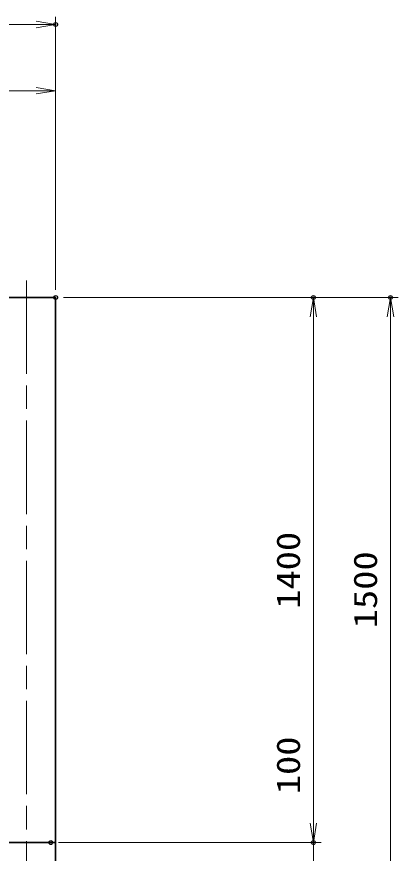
# Model space of a CAD drawing. Units: millimetres at full size. Extents: x -5940 to 5940, y -4200 to 4200.
# Drawn here: x 945 to 1925, y -1234 to 915 of the extents above; entities that cross this region are included whole.
import ezdxf
from ezdxf.enums import TextEntityAlignment as Align

# ---------------------------------------------------------------- set-up
doc = ezdxf.new("R2010")
doc.units = ezdxf.units.MM
doc.header["$LTSCALE"] = 20
doc.header["$PDMODE"] = 32
doc.header["$PDSIZE"] = 10
doc.linetypes.add('DASHED', pattern=[7.5, 6, -1.5])
doc.linetypes.add('USER1', pattern=[18, 12, -1.5, 3, -1.5])
for name, color, linetype, lineweight in [('0-1_外形線', 7, 'Continuous', 35), ('0-2_軸線', 200, 'USER1', 15), ('0-4_細線', 2, 'Continuous', 35), ('0-5_寸法線', 4, 'Continuous', 18), ('0-6_0', 7, 'Continuous', 18), ('0-8_隠れ線', 140, 'DASHED', 18)]:
    doc.layers.add(name, color=color, linetype=linetype, lineweight=lineweight)
doc.layers.add('0-7_Defpoints', color=7, linetype='Continuous')
doc.styles.add('ＭＳ ゴシック', font='')
doc.styles.get('ＭＳ ゴシック').set_extended_font_data('MS Gothic')

# ---------------------------------------------------------------- blocks, each defined once
blk = doc.blocks.new('_Open')
at = {"layer": '0-6_0'}
blk.add_line((-20, 3.333), (0, 0), dxfattribs=at)
blk.add_lwpolyline([(-20, -3.333), (0, 0), (-20, 0)], dxfattribs=at)
blk = doc.blocks.new('PROFSP005ACXU6')
at = {"layer": '0-1_外形線'}
for p, q in [((12, 166), (12, 0)), ((199.9, 103.9), (12, 103.9)), ((12, -166), (12, 0)), ((216, 0), (216, 180)), ((199.9, -103.9), (12, -103.9))]:
    blk.add_line(p, q, dxfattribs=at)
for points in [[(108, 207.8), (12, 207.8), (12, 166), (0, 166), (0, 0)], [(108, -207.8), (12, -207.8), (12, -166), (0, -166), (0, 0)], [(216, 180), (199.9, 207.8), (108, 207.8)], [(216, 0), (216, -180), (199.9, -207.8), (108, -207.8)]]:
    blk.add_lwpolyline(points, dxfattribs=at)
for centre, radius, start, end in [((124, 155.9), 92, 325.61587, 34.38413), ((-127.9, 0), 343.9, 342.41211, 17.58789), ((124, -155.9), 92, 325.61587, 34.38413)]:
    blk.add_arc(centre, radius, start, end, dxfattribs=at)
blk = doc.blocks.new('A$C7A822601')
at = {"layer": '0-6_0', "rotation": 90}
blk.add_blockref('PROFSP005ACXU6', (0, 0), dxfattribs=at)
blk = doc.blocks.new('A$C6D307EEA')
at = {"layer": '0-1_外形線'}
for p, q in [((-1500, 4000), (-1500, 2420)), ((-1500, 4000), (1500, 4000)), ((1500, 4000), (1500, 2420)), ((1500, 2420), (-1500, 2420)), ((1500, 2320), (-1500, 2320)), ((-1500, 2320), (-1500, 320)), ((1500, 2320), (1500, 320))]:
    blk.add_line(p, q, dxfattribs=at)
blk.add_lwpolyline([(-2500, 320), (2500, 320), (2500, 0), (-2500, 0)], close=True, dxfattribs=at)
at = {"layer": '0-2_軸線'}
for p, q in [((-2000, 706.8), (-2000, -3050.8)), ((2000, 706.8), (2000, -3050.8))]:
    blk.add_line(p, q, dxfattribs=at)
at = {"layer": '0-4_細線'}
for p, q in [((-826, 2420), (-826, 2320)), ((826, 2420), (826, 2320))]:
    blk.add_line(p, q, dxfattribs=at)
at = {"layer": '0-8_隠れ線'}
for p, q in [((-826, 2320), (-826, 320)), ((826, 2320), (826, 320)), ((-2120, 320), (-2120, 0)), ((-2120, 0), (-2120, -2880)), ((-1880, 320), (-1880, 0)), ((-1880, -2880), (-1880, 0)), ((1800, 0), (1800, -2000)), ((1880, 320), (1880, 0)), ((2120, 320), (2120, 0)), ((2120, -2880), (2120, 0)), ((2200, -2000), (2200, 0)), ((1800, -2000), (2200, -2000)), ((-2120, -2880), (-1880, -2880))]:
    blk.add_line(p, q, dxfattribs=at)
for points in [[(-2200, 0), (-2200, -2000), (-1800, -2000), (-1800, 0)], [(1880, 0), (1880, -2880), (2120, -2880)]]:
    blk.add_lwpolyline(points, dxfattribs=at)
at = {"layer": '0-4_細線'}
for p in [(-2000, 320), (2000, 320)]:
    blk.add_blockref('A$C7A822601', p, dxfattribs=at)

msp = doc.modelspace()

# ---------------------------------------------------------------- linework, layer by layer
at = {"layer": '0-1_外形線'}
for p, q in [((-1527.86, 193.74), (1044.64, 193.74)), ((1044.64, -1206.26), (1044.64, 193.74)), ((1032.14, -1206.26), (-1527.86, -1206.26))]:
    msp.add_line(p, q, dxfattribs=at)
at = {"layer": '0-2_軸線'}
msp.add_line((969.64, 237.66), (969.64, -2445.62), dxfattribs=at)
msp.add_line((969.64, 237.66), (969.64, -2445.62), dxfattribs=at)
at = {"layer": '0-5_寸法線'}
for p, q in [((1044.64, 213.74), (1044.64, 915)), ((-4105.36, 895), (1044.64, 895)), ((1044.64, 213.74), (1044.64, 745)), ((1044.64, 725), (-1527.86, 725)), ((1064.64, 193.74), (1727.13, 193.74)), ((1064.64, 193.74), (1925.22, 193.74)), ((1707.13, -1206.26), (1707.13, 193.74)), ((1905.22, -1306.26), (1905.22, 193.74)), ((1707.13, -1156.26), (1707.13, -1106.26)), ((1052.14, -1206.26), (1727.13, -1206.26)), ((1052.14, -1206.26), (1727.13, -1206.26)), ((1707.13, -1306.26), (1707.13, -1206.26)), ((1905.22, -1256.26), (1905.22, -1206.26))]:
    msp.add_line(p, q, dxfattribs=at)
at = {"layer": '0-7_Defpoints'}
for p in [(1044.64, 895), (1044.64, 193.74), (1044.64, 193.74), (1707.13, 193.74), (1905.22, 193.74), (1032.14, -1206.26), (1707.13, -1206.26)]:
    msp.add_point(p, dxfattribs=at)

# ---------------------------------------------------------------- block references
at = {"layer": '0-1_外形線', "xscale": 0.05, "yscale": 0.05}
msp.add_blockref('A$C6D307EEA', (969.64, -1406.26), dxfattribs=at)
at = {"layer": '0-5_寸法線', "xscale": 2.5, "yscale": 2.5}
for p in [(1044.64, 895), (1044.64, 725)]:
    msp.add_blockref('_Open', p, dxfattribs=at)
for p, rotation in [((1707.13, 193.74), 90), ((1905.22, 193.74), 90), ((1707.13, -1206.26), 270), ((1707.13, -1206.26), 270)]:
    msp.add_blockref('_Open', p, dxfattribs=dict(at, rotation=rotation))

# ---------------------------------------------------------------- texts
at = {"layer": '0-5_寸法線', "color": 254, "style": 'ＭＳ ゴシック', "width": 1.2}
for s, p in [('1400', (1690.79, -605.86)), ('1500', (1888.88, -655.86)), ('100', (1690.79, -1082.05))]:
    msp.add_text(s, height=60.56, rotation=90, dxfattribs=at).set_placement(p, align=Align.BOTTOM_LEFT)

doc.saveas('drawing.dxf')
